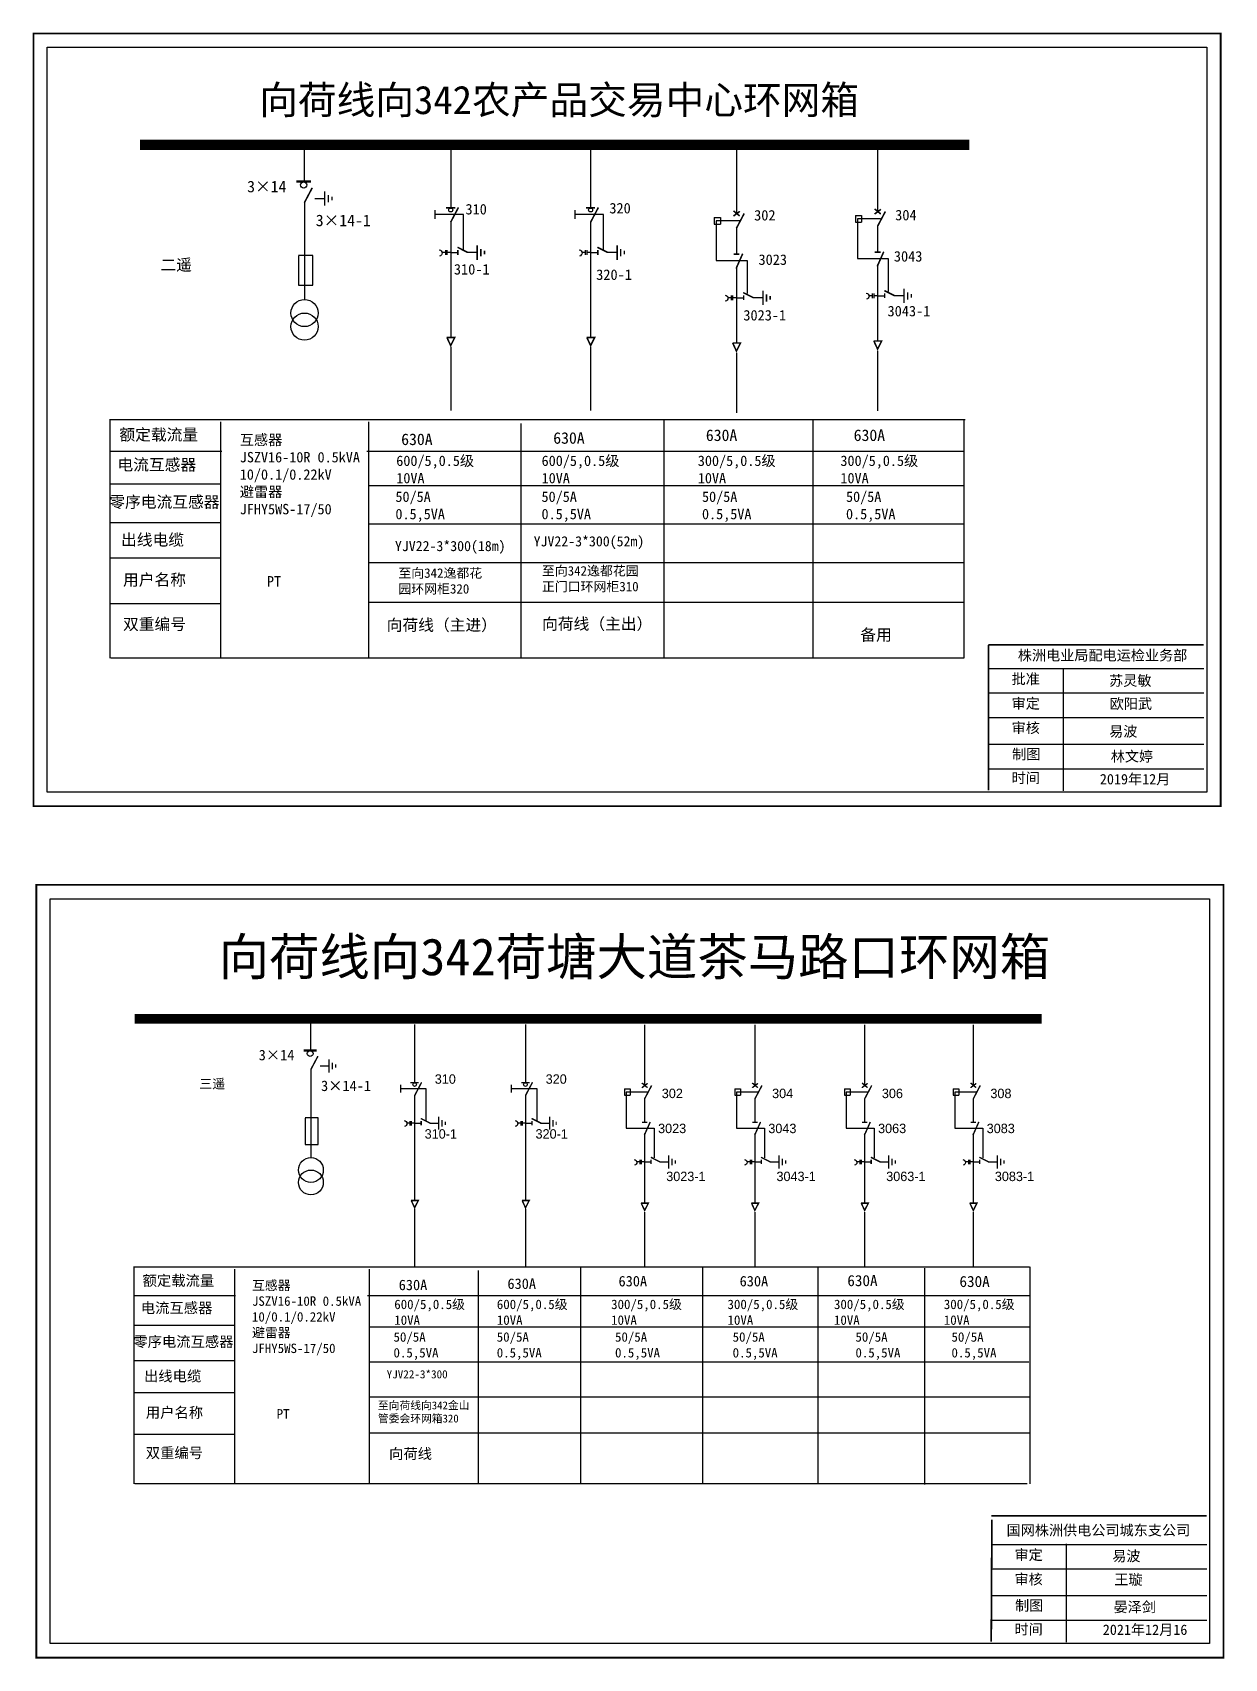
# Model space of a CAD drawing. Extents: x 6 to 548, y -578 to -125.
# Drawn here: x 154.3 to 280.3, y -578.1 to -406.2 of the extents above; entities that cross this region are included whole.
import ezdxf

# ---------------------------------------------------------------- set-up
doc = ezdxf.new("R2010")
doc.units = 0
doc.header["$LTSCALE"] = 0.774411
doc.linetypes.add('ACAD_ISO02W100', pattern=[15, 12, -3])
doc.linetypes.add('CENTER', pattern=[50.8, 31.75, -6.35, 6.35, -6.35])
doc.layers.get('0').update_dxf_attribs({"linetype": 'CONTINUOUS'})
doc.layers.get('DEFPOINTS').update_dxf_attribs({"linetype": 'CONTINUOUS'})
doc.layers.add('2', color=7, linetype='CONTINUOUS')
doc.styles.add('hztxt_txtstyle_0.00_0_0', font='', dxfattribs={"bigfont": 'hztxt.shx'})
doc.styles.add('hztxt_txtstyle_1.07_0_0', font='', dxfattribs={"height": 1.074099})
doc.styles.add('hztxt_txtstyle_1.80_0_0', font='', dxfattribs={"height": 1.8, "bigfont": 'hztxt.shx'})
doc.styles.add('hztxt_txtstyle_2.70_0_0', font='simkai.ttf', dxfattribs={"height": 2.7})
doc.styles.add('KaiTi_GB2312_txtstyle_1.09_0_0', font='simkai_0.ttf', dxfattribs={"height": 1.0944})
doc.styles.add('KaiTi_txtstyle_1.22_0_0', font='simkai.ttf', dxfattribs={"height": 1.220356})
doc.styles.add('SimSun_txtstyle_1.00_0_0', font='', dxfattribs={"height": 1})
doc.styles.add('字体', font='simkai_0.ttf', dxfattribs={"height": 2.5})
doc.styles.get('hztxt_txtstyle_0.00_0_0').set_extended_font_data('hztxt')
doc.styles.get('hztxt_txtstyle_1.07_0_0').set_extended_font_data('SimSun')
doc.styles.get('hztxt_txtstyle_1.80_0_0').set_extended_font_data('hztxt')
doc.styles.get('SimSun_txtstyle_1.00_0_0').set_extended_font_data('SimSun')

# ---------------------------------------------------------------- blocks, each defined once
blk = doc.blocks.new('JD')
for points in [[(-2, 0.2), (-2, -0.2), (2, 0.2), (2, -0.2)], [(1, -1.2), (1, -0.8), (-1, -1.2), (-1, -0.8)], [(-0.5, -1.8), (-0.5, -2.2), (0.5, -1.8), (0.5, -2.2)]]:
    blk.add_trace(points)

msp = doc.modelspace()

# ---------------------------------------------------------------- linework, layer by layer
at = {"color": 0}
for p, q in [((183.01, -418.31), (183.01, -421.92)), ((198.48, -418.02), (198.48, -424.74)), ((213.27, -418.02), (213.27, -424.74)), ((228.68, -418.33), (228.68, -425.38)), ((243.59, -418.12), (243.59, -425.17)), ((183.03, -424.16), (183.03, -434.42)), ((184.11, -423.76), (185.14, -423.76)), ((198.48, -426.24), (198.48, -438.45)), ((213.27, -426.24), (213.27, -438.45)), ((226.34, -425.77), (226.99, -425.77)), ((226.34, -425.77), (226.34, -426.5)), ((226.99, -425.77), (226.99, -426.5)), ((241.25, -425.56), (241.91, -425.56)), ((241.25, -425.56), (241.25, -426.29)), ((241.91, -425.56), (241.91, -426.29)), ((226.34, -426.5), (226.99, -426.5)), ((228.68, -426.88), (228.68, -429.6)), ((241.25, -426.29), (241.91, -426.29)), ((243.59, -426.67), (243.59, -429.4)), ((198.48, -429.48), (199.24, -429.48)), ((200.23, -429.46), (201.27, -429.46)), ((213.27, -429.48), (214.03, -429.48)), ((215.02, -429.46), (216.05, -429.46)), ((228.68, -430.97), (228.68, -439)), ((243.59, -430.76), (243.59, -438.8)), ((228.68, -434.27), (229.44, -434.27)), ((230.43, -434.25), (231.47, -434.25)), ((243.59, -434.06), (244.35, -434.06)), ((245.35, -434.04), (246.38, -434.04)), ((174.28, -450.51), (162.5, -450.51)), ((174.23, -453.98), (162.46, -453.98)), ((174.23, -458.06), (162.46, -458.06)), ((174.19, -461.79), (162.41, -461.79)), ((174.23, -466.64), (162.45, -466.64)), ((183.68, -510.5), (183.68, -513.79)), ((194.67, -511.1), (194.67, -517.22)), ((206.38, -511.1), (206.38, -517.22)), ((218.97, -511.14), (218.97, -517.55)), ((230.63, -511.14), (230.63, -517.55)), ((242.23, -511.14), (242.23, -517.55)), ((253.71, -511.14), (253.71, -517.55)), ((184.68, -515.46), (185.62, -515.46)), ((183.7, -515.83), (183.7, -525.15)), ((194.67, -518.58), (194.67, -529.68)), ((206.38, -518.58), (206.38, -529.68)), ((216.84, -517.9), (217.44, -517.9)), ((216.84, -517.9), (216.84, -518.57)), ((216.84, -518.57), (217.44, -518.57)), ((217.44, -517.9), (217.44, -518.57)), ((218.97, -518.92), (218.97, -521.39)), ((228.5, -517.9), (229.1, -517.9)), ((228.5, -517.9), (228.5, -518.57)), ((228.5, -518.57), (229.1, -518.57)), ((229.1, -517.9), (229.1, -518.57)), ((230.63, -518.92), (230.63, -521.39)), ((240.1, -517.9), (240.7, -517.9)), ((240.1, -517.9), (240.1, -518.57)), ((240.1, -518.57), (240.7, -518.57)), ((240.7, -517.9), (240.7, -518.57)), ((242.23, -518.92), (242.23, -521.39)), ((251.57, -517.9), (252.17, -517.9)), ((251.57, -517.9), (251.57, -518.57)), ((251.57, -518.57), (252.17, -518.57)), ((252.17, -517.9), (252.17, -518.57)), ((253.71, -518.92), (253.71, -521.39)), ((194.67, -521.53), (195.36, -521.53)), ((196.26, -521.51), (197.2, -521.51)), ((206.38, -521.53), (207.08, -521.53)), ((207.98, -521.51), (208.92, -521.51)), ((218.97, -522.63), (218.97, -529.94)), ((230.63, -522.63), (230.63, -529.94)), ((242.23, -522.63), (242.23, -529.94)), ((253.71, -522.63), (253.71, -529.94)), ((218.97, -525.63), (219.66, -525.63)), ((220.57, -525.61), (221.51, -525.61)), ((230.63, -525.63), (231.32, -525.63)), ((232.22, -525.61), (233.17, -525.61)), ((242.23, -525.63), (242.92, -525.63)), ((243.82, -525.61), (244.76, -525.61)), ((253.71, -525.63), (254.4, -525.63)), ((255.3, -525.61), (256.24, -525.61)), ((175.74, -539.78), (165.04, -539.78)), ((175.7, -542.93), (165, -542.93)), ((175.7, -546.64), (165, -546.64)), ((175.66, -550.04), (164.96, -550.04)), ((175.7, -554.44), (164.99, -554.44))]:
    msp.add_line(p, q, dxfattribs=at)
at = {"color": 0, "linetype": 'ACAD_ISO02W100'}
for p, q in [((229.01, -426.15), (226.55, -426.15)), ((226.55, -426.15), (226.55, -430.34)), ((241.46, -425.94), (241.46, -430.13)), ((243.92, -425.94), (241.46, -425.94)), ((226.55, -430.34), (229.8, -430.34)), ((229.8, -430.34), (229.8, -433.8)), ((241.46, -430.13), (244.71, -430.13)), ((244.71, -430.13), (244.71, -433.59)), ((219.27, -518.25), (217.03, -518.25)), ((217.03, -518.25), (217.03, -522.06)), ((230.93, -518.25), (228.69, -518.25)), ((228.69, -518.25), (228.69, -522.06)), ((242.53, -518.25), (240.29, -518.25)), ((240.29, -518.25), (240.29, -522.06)), ((254, -518.25), (251.77, -518.25)), ((251.77, -518.25), (251.77, -522.06)), ((217.03, -522.06), (219.99, -522.06)), ((219.99, -522.06), (219.99, -525.2)), ((228.69, -522.06), (231.65, -522.06)), ((231.65, -522.06), (231.65, -525.2)), ((240.29, -522.06), (243.24, -522.06)), ((243.24, -522.06), (243.24, -525.2)), ((251.77, -522.06), (254.72, -522.06)), ((254.72, -522.06), (254.72, -525.2))]:
    msp.add_line(p, q, dxfattribs=at)
at = {"color": 0, "linetype": 'CENTER'}
for p, q in [((198.48, -439.44), (198.48, -446.19)), ((213.27, -439.44), (213.27, -446.19)), ((243.6, -439.87), (243.6, -446.21)), ((228.68, -440.08), (228.68, -446.42)), ((194.67, -530.58), (194.67, -536.71)), ((206.39, -530.58), (206.39, -536.71)), ((218.98, -530.92), (218.98, -536.68)), ((230.63, -530.92), (230.63, -536.68)), ((242.23, -530.92), (242.23, -536.68)), ((253.71, -530.92), (253.71, -536.68))]:
    msp.add_line(p, q, dxfattribs=at)
at = {"color": 0, "linetype": 'Continuous'}
for p, q in [((162.43, -447.12), (252.87, -447.12)), ((162.48, -472.36), (162.48, -447.12)), ((174.17, -447.4), (174.17, -472.36)), ((189.8, -447.4), (189.8, -472.36)), ((205.91, -447.56), (205.91, -472.34)), ((221.02, -447.17), (221.02, -472.35)), ((236.75, -447.17), (236.75, -472.35)), ((252.7, -447.19), (252.7, -472.37)), ((189.61, -450.49), (252.7, -450.49)), ((189.8, -454.12), (252.7, -454.12)), ((189.8, -458.17), (252.7, -458.17)), ((189.8, -462.27), (252.7, -462.27)), ((189.8, -466.45), (252.7, -466.45)), ((252.7, -472.36), (162.56, -472.36)), ((255.32, -473.45), (278.07, -473.45)), ((263.22, -473.45), (263.22, -486.38)), ((255.32, -476.04), (278.07, -476.04)), ((255.32, -478.63), (278.07, -478.63)), ((255.32, -481.46), (278.07, -481.46)), ((255.32, -484.05), (278.07, -484.05)), ((164.97, -536.7), (259.64, -536.7)), ((165.02, -559.64), (165.02, -536.7)), ((175.64, -536.95), (175.64, -559.64)), ((189.85, -536.95), (189.85, -559.64)), ((201.37, -537.1), (201.37, -559.63)), ((212.2, -536.74), (212.2, -559.64)), ((225.09, -536.74), (225.09, -559.64)), ((237.29, -536.76), (237.29, -559.65)), ((248.56, -536.84), (248.56, -559.73)), ((259.69, -536.72), (259.69, -559.66)), ((189.68, -539.76), (259.67, -539.76)), ((189.85, -543.06), (259.69, -543.06)), ((189.85, -546.74), (259.58, -546.74)), ((189.85, -550.47), (259.77, -550.47)), ((189.85, -554.27), (259.67, -554.27)), ((259.42, -559.64), (165.09, -559.64)), ((255.63, -566.05), (278.38, -566.05)), ((263.54, -566), (263.52, -576.38)), ((255.63, -568.64), (278.38, -568.64)), ((255.63, -571.46), (278.38, -571.46)), ((255.63, -574.06), (278.38, -574.06))]:
    msp.add_line(p, q, dxfattribs=at)
at = {"color": 0, "linetype": 'Continuous', "const_width": 0.182}
for points in [[(154.38, -406.32), (279.86, -406.32), (279.86, -488.02), (154.38, -488.02)], [(154.69, -496.32), (280.17, -496.32), (280.17, -578.03), (154.69, -578.03)]]:
    msp.add_lwpolyline(points, close=True, dxfattribs=at)
at = {"color": 0, "linetype": 'Continuous'}
for points in [[(155.85, -407.79), (278.38, -407.79), (278.38, -486.55), (155.85, -486.55)], [(156.16, -497.8), (278.69, -497.8), (278.69, -576.55), (156.16, -576.55)]]:
    msp.add_lwpolyline(points, close=True, dxfattribs=at)
at = {"color": 0}
for points, const_width in [([(165.64, -418.1), (253.31, -418.1)], 1.1), ([(182.18, -421.97), (183.73, -421.97)], 0.261), ([(183.03, -424.2), (183.85, -422.64)], 0.165), ([(197.99, -424.76), (198.96, -424.76)], 0.165), ([(198.48, -426.28), (199.3, -424.72)], 0.165), ([(212.78, -424.76), (213.75, -424.76)], 0.165), ([(213.27, -426.28), (214.09, -424.72)], 0.165), ([(228.37, -425.63), (229.04, -425.13)], 0.165), ([(228.37, -425.08), (229.02, -425.62)], 0.165), ([(228.68, -426.92), (229.5, -425.36)], 0.165), ([(243.28, -424.87), (243.93, -425.41)], 0.165), ([(243.28, -425.42), (243.95, -424.92)], 0.165), ([(243.59, -426.72), (244.42, -425.15)], 0.165), ([(199.2, -428.93), (200.29, -429.48)], 0.165), ([(199.24, -429.23), (199.24, -429.73)], 0.165), ([(213.98, -428.93), (215.08, -429.48)], 0.165), ([(214.03, -429.23), (214.03, -429.73)], 0.165), ([(228.38, -429.65), (228.99, -429.65)], 0.165), ([(228.65, -431.17), (229.34, -429.61)], 0.165), ([(243.3, -429.44), (243.91, -429.44)], 0.165), ([(243.56, -430.96), (244.25, -429.4)], 0.165), ([(229.4, -433.72), (230.5, -434.27)], 0.165), ([(229.44, -434.01), (229.44, -434.52)], 0.165), ([(244.31, -433.51), (245.41, -434.06)], 0.165), ([(244.35, -433.8), (244.35, -434.31)], 0.165), ([(198.07, -438.47), (198.91, -438.47), (198.48, -439.32), (198.08, -438.46)], 0.165), ([(212.86, -438.47), (213.7, -438.47), (213.27, -439.32), (212.87, -438.46)], 0.165), ([(228.27, -439.05), (229.11, -439.05), (228.68, -439.9), (228.28, -439.04)], 0.165), ([(243.19, -438.84), (244.03, -438.84), (243.6, -439.69), (243.2, -438.83)], 0.165), ([(165.09, -510.5), (260.94, -510.5)], 0.998), ([(182.93, -513.84), (184.33, -513.84)], 0.238), ([(183.7, -515.86), (184.45, -514.44)], 0.15), ([(194.22, -517.24), (195.11, -517.24)], 0.15), ([(194.67, -518.62), (195.41, -517.2)], 0.15), ([(205.94, -517.24), (206.83, -517.24)], 0.15), ([(206.38, -518.62), (207.13, -517.2)], 0.15), ([(218.69, -517.78), (219.3, -517.32)], 0.15), ([(218.69, -517.28), (219.28, -517.77)], 0.15), ([(230.35, -517.78), (230.95, -517.32)], 0.15), ([(230.35, -517.28), (230.94, -517.77)], 0.15), ([(241.95, -517.28), (242.54, -517.77)], 0.15), ([(241.94, -517.78), (242.55, -517.32)], 0.15), ([(253.43, -517.28), (254.01, -517.77)], 0.15), ([(253.42, -517.78), (254.03, -517.32)], 0.15), ([(218.97, -518.96), (219.72, -517.54)], 0.15), ([(230.63, -518.96), (231.38, -517.54)], 0.15), ([(242.23, -518.96), (242.98, -517.54)], 0.15), ([(253.71, -518.96), (254.45, -517.54)], 0.15), ([(195.32, -521.03), (196.32, -521.53)], 0.15), ([(195.36, -521.3), (195.36, -521.76)], 0.15), ([(207.04, -521.03), (208.04, -521.53)], 0.15), ([(207.08, -521.3), (207.08, -521.76)], 0.15), ([(218.7, -521.43), (219.26, -521.43)], 0.15), ([(218.94, -522.81), (219.57, -521.4)], 0.15), ([(230.36, -521.43), (230.92, -521.43)], 0.15), ([(230.6, -522.81), (231.23, -521.4)], 0.15), ([(241.96, -521.43), (242.51, -521.43)], 0.15), ([(242.2, -522.81), (242.83, -521.4)], 0.15), ([(253.44, -521.43), (253.99, -521.43)], 0.15), ([(253.67, -522.81), (254.3, -521.4)], 0.15), ([(219.63, -525.13), (220.62, -525.63)], 0.15), ([(219.66, -525.4), (219.66, -525.86)], 0.15), ([(231.28, -525.13), (232.28, -525.63)], 0.15), ([(231.32, -525.4), (231.32, -525.86)], 0.15), ([(242.88, -525.13), (243.88, -525.63)], 0.15), ([(242.92, -525.4), (242.92, -525.86)], 0.15), ([(254.36, -525.13), (255.36, -525.63)], 0.15), ([(254.4, -525.4), (254.4, -525.86)], 0.15), ([(194.3, -529.7), (195.06, -529.7), (194.67, -530.47), (194.31, -529.69)], 0.15), ([(206.02, -529.7), (206.78, -529.7), (206.39, -530.47), (206.03, -529.69)], 0.15), ([(218.6, -529.98), (219.37, -529.98), (218.98, -530.75), (218.61, -529.97)], 0.15), ([(230.26, -529.98), (231.02, -529.98), (230.63, -530.75), (230.27, -529.97)], 0.15), ([(241.86, -529.98), (242.62, -529.98), (242.23, -530.75), (241.87, -529.97)], 0.15), ([(253.34, -529.98), (254.1, -529.98), (253.71, -530.75), (253.35, -529.97)], 0.15)]:
    msp.add_lwpolyline(points, dxfattribs=dict(at, const_width=const_width))
for points in [[(196.82, -425.01), (196.82, -425.93)], [(211.6, -425.01), (211.6, -425.93)], [(197.92, -429.47), (197.58, -429.47)], [(197.92, -429.24), (197.92, -429.74)], [(198.08, -429.24), (198.08, -429.74)], [(198.48, -429.47), (198.08, -429.47)], [(212.71, -429.47), (212.36, -429.47)], [(212.71, -429.24), (212.71, -429.74)], [(212.87, -429.24), (212.87, -429.74)], [(213.26, -429.47), (212.87, -429.47)], [(182.38, -429.84), (182.38, -432.92), (183.9, -432.92), (183.9, -429.81), (182.38, -429.81)], [(228.13, -434.26), (227.78, -434.26)], [(228.13, -434.03), (228.13, -434.53)], [(228.28, -434.03), (228.28, -434.53)], [(228.68, -434.26), (228.28, -434.26)], [(243.04, -434.05), (242.69, -434.05)], [(243.04, -433.82), (243.04, -434.32)], [(243.19, -433.82), (243.19, -434.32)], [(243.59, -434.05), (243.19, -434.05)], [(193.16, -517.46), (193.16, -518.3)], [(204.87, -517.46), (204.87, -518.3)], [(183.1, -520.99), (183.1, -523.79), (184.49, -523.79), (184.49, -520.96), (183.1, -520.96)], [(194.16, -521.52), (193.85, -521.52)], [(194.16, -521.31), (194.16, -521.76)], [(194.3, -521.31), (194.3, -521.76)], [(194.66, -521.52), (194.3, -521.52)], [(205.88, -521.52), (205.57, -521.52)], [(205.88, -521.31), (205.88, -521.76)], [(206.02, -521.31), (206.02, -521.76)], [(206.38, -521.52), (206.02, -521.52)], [(218.47, -525.62), (218.15, -525.62)], [(218.47, -525.41), (218.47, -525.87)], [(218.61, -525.41), (218.61, -525.87)], [(218.97, -525.62), (218.61, -525.62)], [(230.13, -525.62), (229.81, -525.62)], [(230.13, -525.41), (230.13, -525.87)], [(230.27, -525.41), (230.27, -525.87)], [(230.63, -525.62), (230.27, -525.62)], [(241.72, -525.62), (241.41, -525.62)], [(241.72, -525.41), (241.72, -525.87)], [(241.86, -525.41), (241.86, -525.87)], [(242.23, -525.62), (241.86, -525.62)], [(253.2, -525.62), (252.89, -525.62)], [(253.2, -525.41), (253.2, -525.87)], [(253.34, -525.41), (253.34, -525.87)], [(253.7, -525.62), (253.34, -525.62)]]:
    msp.add_lwpolyline(points, dxfattribs=at)
at = {"color": 0, "linetype": 'ACAD_ISO02W100'}
for points in [[(199.83, -429.22), (199.83, -425.47), (196.82, -425.47)], [(214.62, -429.22), (214.62, -425.47), (211.6, -425.47)], [(195.89, -521.29), (195.89, -517.88), (193.16, -517.88)], [(207.61, -521.29), (207.61, -517.88), (204.87, -517.88)]]:
    msp.add_lwpolyline(points, dxfattribs=at)
at = {"color": 0}
for points in [[(197.28, -429.19, -0.877934), (197.29, -429.86)], [(212.07, -429.19, -0.877934), (212.08, -429.86)], [(227.48, -433.98, -0.877934), (227.5, -434.64)], [(242.4, -433.77, -0.877934), (242.41, -434.43)], [(193.58, -521.26, -0.877934), (193.59, -521.87)], [(205.3, -521.26, -0.877934), (205.31, -521.87)], [(217.88, -525.37, -0.877934), (217.9, -525.97)], [(229.54, -525.37, -0.877934), (229.55, -525.97)], [(241.14, -525.37, -0.877934), (241.15, -525.97)], [(252.62, -525.37, -0.877934), (252.63, -525.97)]]:
    msp.add_lwpolyline(points, format="xyb", dxfattribs=at)
at = {"color": 0, "linetype": 'Continuous', "const_width": 0.182}
for points in [[(255.32, -470.97), (255.31, -486.34)], [(255.32, -470.97), (278.07, -470.97)], [(255.68, -563.45), (255.61, -576.34)], [(255.63, -563.04), (278.38, -563.04)]]:
    msp.add_lwpolyline(points, dxfattribs=at)
at = {"color": 0}
for centre, radius in [((182.95, -422.34), 0.335), ((198.48, -424.99), 0.211), ((213.27, -424.99), 0.211), ((183.63, -514.17), 0.305), ((194.67, -517.45), 0.192), ((206.38, -517.45), 0.192)]:
    msp.add_circle(centre, radius, dxfattribs=at)
at = {"layer": '2', "color": 0}
for centre, radius in [((183.04, -435.88), 1.44), ((183.04, -437.32), 1.44), ((183.71, -526.48), 1.31), ((183.71, -527.79), 1.31)]:
    msp.add_circle(centre, radius, dxfattribs=at)

# ---------------------------------------------------------------- block references
at = {"color": 0, "rotation": 90}
for p, xscale, yscale, zscale in [((185.16, -423.78), 0.3844120780053686, 0.3844120780053686, 0.3844120780054647), ((201.28, -429.49), 0.3844120780053686, 0.3844120780053686, 0.3844120780054647), ((216.07, -429.49), 0.3844120780053686, 0.3844120780053686, 0.3844120780054647), ((231.48, -434.28), 0.3844120780053686, 0.3844120780053686, 0.3844120780054647), ((246.39, -434.07), 0.3844120780053686, 0.3844120780053686, 0.3844120780054647), ((185.63, -515.48), 0.3494655254594932, 0.3494655254594932, 0.3494655254595134), ((197.21, -521.53), 0.3494655254594932, 0.3494655254594932, 0.3494655254595134), ((208.93, -521.53), 0.3494655254594932, 0.3494655254594932, 0.3494655254595134), ((221.52, -525.64), 0.3494655254594932, 0.3494655254594932, 0.3494655254595134), ((233.18, -525.64), 0.3494655254594932, 0.3494655254594932, 0.3494655254595134), ((244.78, -525.64), 0.3494655254594932, 0.3494655254594932, 0.3494655254595134), ((256.25, -525.64), 0.3494655254594932, 0.3494655254594932, 0.3494655254595134)]:
    msp.add_blockref('JD', p, dxfattribs=dict(at, xscale=xscale, yscale=yscale, zscale=zscale))

# ---------------------------------------------------------------- texts
at = {"color": 0, "linetype": 'Continuous', "style": 'hztxt_txtstyle_2.70_0_0'}
for s, height, p in [('3×14', 1.22, (176.97, -423.12)), ('310', 1.109, (200.04, -425.46)), ('320', 1.109, (215.25, -425.35)), ('3×14-1', 1.22, (184.22, -426.7)), ('302', 1.109, (230.55, -426.1)), ('304', 1.109, (245.46, -426.08)), ('3023', 1.109, (231.01, -430.79)), ('3043', 1.109, (245.32, -430.44)), ('310-1', 1.109, (198.82, -431.81)), ('320-1', 1.109, (213.86, -432.38)), ('3023-1', 1.109, (229.41, -436.67)), ('3043-1', 1.109, (244.65, -436.23)), ('3×14', 1.109, (178.19, -514.88)), ('3×14-1', 1.109, (184.78, -518.13))]:
    msp.add_text(s, height=height, dxfattribs=at).set_placement(p)
at = {"color": 0, "style": 'hztxt_txtstyle_1.80_0_0'}
for s, p in [('310', (196.8, -517.36)), ('320', (208.52, -517.36)), ('302', (220.79, -518.88)), ('304', (232.45, -518.88)), ('306', (244.05, -518.88)), ('308', (255.52, -518.88)), ('310-1', (195.73, -523.16)), ('320-1', (207.45, -523.16)), ('3023', (220.4, -522.58)), ('3043', (232.05, -522.58)), ('3063', (243.65, -522.58)), ('3083', (255.13, -522.58)), ('3023-1', (221.26, -527.65)), ('3043-1', (232.91, -527.65)), ('3063-1', (244.51, -527.65)), ('3083-1', (255.99, -527.65))]:
    msp.add_text(s, height=0.998, dxfattribs=at).set_placement(p)
at = {"color": 0, "linetype": 'Continuous', "attachment_point": 1}
for s, insert, char_height, width, style in [('{\\fSimSun|b0|i0|c134|p2;向荷线向342农产品交易中心环网箱}', (178.24, -411.85), 3, 85.7498, '字体'), ('{\\fSimSun|b0|i0|c134|p2;二遥}', (167.81, -430.17), 1.2204, 19.6738, 'hztxt_txtstyle_2.70_0_0'), ('{\\fSimSun|b0|i0|c134|p2;额定载流量}', (163.47, -448.13), 1.2204, 19.6738, 'hztxt_txtstyle_2.70_0_0'), ('\\A1;{\\fSimSun|b0|i0|c134|p2;互感器\\PJSZV16-10R 0.5kVA\\P10/0.1/0.22kV\\P避雷器\\PJFHY5WS-17/50}', (176.19, -448.74), 1.0983, 20.2524, 'hztxt_txtstyle_2.70_0_0'), ('{\\fSimSun|b0|i0|c134|p2;630A}', (193.25, -448.62), 1.2204, 19.6738, 'hztxt_txtstyle_2.70_0_0'), ('{\\fSimSun|b0|i0|c134|p2;630A}', (209.32, -448.48), 1.2204, 19.6738, 'hztxt_txtstyle_2.70_0_0'), ('{\\fSimSun|b0|i0|c134|p2;630A}', (225.45, -448.19), 1.2204, 19.6738, 'hztxt_txtstyle_2.70_0_0'), ('{\\fSimSun|b0|i0|c134|p2;630A}', (241.07, -448.19), 1.2204, 19.6738, 'hztxt_txtstyle_2.70_0_0'), ('{\\fSimSun|b0|i0|c134|p2;电流互感器}', (163.26, -451.3), 1.2204, 19.6738, 'hztxt_txtstyle_2.70_0_0'), ('\\A1;{\\fSimSun|b0|i0|c134|p2;600/5,0.5级\\P10VA}', (192.73, -450.95), 1.0983, 20.2524, 'hztxt_txtstyle_2.70_0_0'), ('\\A1;{\\fSimSun|b0|i0|c134|p2;600/5,0.5级\\P10VA}', (208.09, -450.95), 1.0983, 20.2524, 'hztxt_txtstyle_2.70_0_0'), ('\\A1;{\\fSimSun|b0|i0|c134|p2;300/5,0.5级\\P10VA}', (224.6, -450.95), 1.0983, 20.2524, 'hztxt_txtstyle_2.70_0_0'), ('\\A1;{\\fSimSun|b0|i0|c134|p2;300/5,0.5级\\P10VA}', (239.67, -450.95), 1.0983, 20.2524, 'hztxt_txtstyle_2.70_0_0'), ('{\\fSimSun|b0|i0|c134|p2;零序电流互感器}', (162.4, -455.24), 1.2204, 19.6738, 'hztxt_txtstyle_2.70_0_0'), ('{\\fSimSun|b0|i0|c134|p2;50/5A\\P0.5,5VA}', (192.64, -454.75), 1.0983, 19.6738, 'hztxt_txtstyle_2.70_0_0'), ('{\\fSimSun|b0|i0|c134|p2;50/5A\\P0.5,5VA}', (208.08, -454.75), 1.0983, 19.6738, 'hztxt_txtstyle_2.70_0_0'), ('{\\fSimSun|b0|i0|c134|p2;50/5A\\P0.5,5VA}', (225.04, -454.75), 1.0983, 19.6738, 'hztxt_txtstyle_2.70_0_0'), ('{\\fSimSun|b0|i0|c134|p2;50/5A\\P0.5,5VA}', (240.26, -454.75), 1.0983, 19.6738, 'hztxt_txtstyle_2.70_0_0'), ('{\\fSimSun|b0|i0|c134|p2;出线电缆}', (163.64, -459.24), 1.2204, 19.6738, 'hztxt_txtstyle_2.70_0_0'), ('{\\fSimSun|b0|i0|c134|p2;用户名称}', (163.85, -463.47), 1.2204, 19.6738, 'hztxt_txtstyle_2.70_0_0'), ('{\\fSimSun|b0|i0|c134|p2;PT}', (179.06, -463.69), 1.1026, 8.5785, 'hztxt_txtstyle_0.00_0_0'), ('{\\fSimSun|b0|i0|c134|p2;双重编号}', (163.85, -468.16), 1.2204, 19.6738, 'hztxt_txtstyle_2.70_0_0'), ('{\\fSimSun|b0|i0|c134|p2;备用}', (241.77, -469.29), 1.2204, 19.6738, 'hztxt_txtstyle_2.70_0_0'), ('株洲电业局配电运检业务部', (258.42, -471.52), 1.0944, 29.9201, '字体'), ('{\\fKaiTi_GB2312|b0|i0|c134|p49;批准}', (257.76, -474.01), 1.0944, 8.5588, '字体'), ('{\\fSimSun|b0|i0|c134|p2;苏灵敏}', (268.07, -474.19), 1.0944, 8.5588, '字体'), ('\\f\uffbfﾬￌﾣﾤ_GB2312|b0|i0|c134|p49;审定', (257.76, -476.61), 1.0944, 8.5588, '字体'), ('{\\fSimSun|b0|i0|c134|p2;欧阳武}', (268.13, -476.63), 1.0944, 8.5588, '字体'), ('\\f\uffbfﾬￌﾣﾤ_GB2312|b0|i0|c134|p49;审核', (257.76, -479.19), 1.0944, 8.5588, '字体'), ('易波', (268.07, -479.56), 1.094, 8.5588, '字体'), ('\\f\uffbfﾬￌﾣﾤ_GB2312|b0|i0|c134|p49;制图', (257.82, -481.97), 1.0944, 8.5588, '字体'), ('\\f\uffbfﾬￌﾣﾤ_GB2312|b0|i0|c134|p49;时间', (257.76, -484.48), 1.0944, 8.5588, '字体'), ('{\\fSimSun|b0|i0|c134|p2;三遥}', (171.91, -516.86), 1.0024, 7.7986, 'hztxt_txtstyle_0.00_0_0'), ('{\\fSimSun|b0|i0|c134|p2;额定载流量}', (165.92, -537.61), 1.1094, 17.8852, 'hztxt_txtstyle_2.70_0_0'), ('{\\fSimSun|b0|i0|c134|p2;630A}', (204.48, -537.94), 1.1094, 17.8852, 'hztxt_txtstyle_2.70_0_0'), ('{\\fSimSun|b0|i0|c134|p2;630A}', (216.22, -537.67), 1.1094, 17.8852, 'hztxt_txtstyle_2.70_0_0'), ('{\\fSimSun|b0|i0|c134|p2;630A}', (229.02, -537.67), 1.1094, 17.8852, 'hztxt_txtstyle_2.70_0_0'), ('{\\fSimSun|b0|i0|c134|p2;630A}', (240.4, -537.58), 1.1757, 9.454, 'hztxt_txtstyle_0.00_0_0'), ('{\\fSimSun|b0|i0|c134|p2;630A}', (252.25, -537.67), 1.1757, 9.454, 'hztxt_txtstyle_0.00_0_0'), ('\\A1;{\\fSimSun|b0|i0|c134|p2;互感器\\PJSZV16-10R 0.5kVA\\P10/0.1/0.22kV\\P避雷器\\PJFHY5WS-17/50}', (177.48, -538.17), 0.9985, 18.4113, 'hztxt_txtstyle_2.70_0_0'), ('{\\fSimSun|b0|i0|c134|p2;630A}', (192.99, -538.07), 1.1094, 17.8852, 'hztxt_txtstyle_2.70_0_0'), ('{\\fSimSun|b0|i0|c134|p2;电流互感器}', (165.73, -540.5), 1.1094, 17.8852, 'hztxt_txtstyle_2.70_0_0'), ('\\A1;{\\fSimSun|b0|i0|c134|p2;600/5,0.5级\\P10VA}', (192.52, -540.18), 0.9985, 18.4113, 'hztxt_txtstyle_2.70_0_0'), ('\\A1;{\\fSimSun|b0|i0|c134|p2;600/5,0.5级\\P10VA}', (203.36, -540.18), 0.9985, 18.4113, 'hztxt_txtstyle_2.70_0_0'), ('\\A1;{\\fSimSun|b0|i0|c134|p2;300/5,0.5级\\P10VA}', (215.44, -540.18), 0.9985, 18.4113, 'hztxt_txtstyle_2.70_0_0'), ('\\A1;{\\fSimSun|b0|i0|c134|p2;300/5,0.5级\\P10VA}', (227.74, -540.18), 0.9985, 18.4113, 'hztxt_txtstyle_2.70_0_0'), ('\\A1;{\\fSimSun|b0|i0|c134|p2;300/5,0.5级\\P10VA}', (238.99, -540.18), 0.9985, 18.4113, 'hztxt_txtstyle_2.70_0_0'), ('\\A1;{\\fSimSun|b0|i0|c134|p2;300/5,0.5级\\P10VA}', (250.6, -540.18), 0.9985, 18.4113, 'hztxt_txtstyle_2.70_0_0'), ('{\\fSimSun|b0|i0|c134|p2;零序电流互感器}', (164.94, -544.07), 1.1094, 17.8852, 'hztxt_txtstyle_2.70_0_0'), ('{\\fSimSun|b0|i0|c134|p2;50/5A\\P0.5,5VA}', (192.44, -543.63), 0.9985, 17.8852, 'hztxt_txtstyle_2.70_0_0'), ('{\\fSimSun|b0|i0|c134|p2;50/5A\\P0.5,5VA}', (203.35, -543.63), 0.9985, 17.8852, 'hztxt_txtstyle_2.70_0_0'), ('{\\fSimSun|b0|i0|c134|p2;50/5A\\P0.5,5VA}', (215.85, -543.63), 0.9985, 17.8852, 'hztxt_txtstyle_2.70_0_0'), ('{\\fSimSun|b0|i0|c134|p2;50/5A\\P0.5,5VA}', (228.28, -543.63), 0.9985, 17.8852, 'hztxt_txtstyle_2.70_0_0'), ('{\\fSimSun|b0|i0|c134|p2;50/5A\\P0.5,5VA}', (241.26, -543.63), 0.9985, 17.8852, 'hztxt_txtstyle_2.70_0_0'), ('{\\fSimSun|b0|i0|c134|p2;50/5A\\P0.5,5VA}', (251.41, -543.63), 0.9985, 17.8852, 'hztxt_txtstyle_2.70_0_0'), ('{\\fSimSun|b0|i0|c134|p2;出线电缆}', (166.07, -547.71), 1.1094, 17.8852, 'hztxt_txtstyle_2.70_0_0'), ('{\\fSimSun|b0|i0|c134|p2;用户名称}', (166.26, -551.56), 1.1094, 17.8852, 'hztxt_txtstyle_2.70_0_0'), ('{\\fSimSun|b0|i0|c134|p2;PT}', (180.09, -551.76), 1.0024, 7.7986, 'hztxt_txtstyle_0.00_0_0'), ('{\\fSimSun|b0|i0|c134|p2;双重编号}', (166.26, -555.82), 1.1094, 17.8852, 'hztxt_txtstyle_2.70_0_0'), ('{\\fSimSun|b0|i0|c134|p2;向荷线}', (191.97, -555.91), 1.1094, 17.8852, 'hztxt_txtstyle_2.70_0_0'), ('国网株洲供电公司城东支公司', (257.23, -564.01), 1.0944, 29.9201, '字体'), ('\\f\uffbfﾬￌﾣﾤ_GB2312|b0|i0|c134|p49;审定', (258.07, -566.61), 1.0944, 8.5588, '字体'), ('易波', (268.4, -566.74), 1.094, 8.5588, '字体'), ('\\f\uffbfﾬￌﾣﾤ_GB2312|b0|i0|c134|p49;审核', (258.07, -569.19), 1.0944, 8.5588, '字体'), ('\\f\uffbfﾬￌﾣﾤ_GB2312|b0|i0|c134|p49;制图', (258.13, -571.97), 1.0944, 8.5588, '字体'), ('\\f\uffbfﾬￌﾣﾤ_GB2312|b0|i0|c134|p49;时间', (258.07, -574.48), 1.0944, 8.5588, '字体')]:
    msp.add_mtext(s, dxfattribs=dict(at, insert=insert, char_height=char_height, width=width, style=style))
at = {"color": 7, "linetype": 'Continuous', "attachment_point": 1}
for s, insert, char_height, width, style in [('向荷线（主进）', (191.72, -468.25), 1.22, 12.429, 'KaiTi_txtstyle_1.22_0_0'), ('向荷线（主出）', (208.14, -468.13), 1.22, 12.429, 'KaiTi_txtstyle_1.22_0_0'), ('林文婷', (268.24, -482.2), 1.094, 8.5588, 'KaiTi_GB2312_txtstyle_1.09_0_0'), ('2019年12月', (267.09, -484.61), 1.094, 16.0081, 'KaiTi_GB2312_txtstyle_1.09_0_0'), ('王璇', (268.62, -569.22), 1.094, 8.5588, 'KaiTi_GB2312_txtstyle_1.09_0_0'), ('晏泽剑', (268.54, -572.12), 1.094, 8.5588, 'KaiTi_GB2312_txtstyle_1.09_0_0'), ('2021年12月16', (267.4, -574.53), 1.094, 16.0081, 'KaiTi_GB2312_txtstyle_1.09_0_0')]:
    msp.add_mtext(s, dxfattribs=dict(at, insert=insert, char_height=char_height, width=width, style=style))
at = {"layer": 'DEFPOINTS', "color": 0, "style": 'hztxt_txtstyle_1.07_0_0'}
for s, p in [('YJV22-3*300(18m)', (192.59, -461.05)), ('YJV22-3*300(52m)', (207.25, -460.55))]:
    msp.add_text(s, height=1.0741, dxfattribs=at).set_placement(p)
at = {"layer": 'DEFPOINTS', "color": 7, "char_height": 1, "attachment_point": 1, "style": 'SimSun_txtstyle_1.00_0_0'}
for s, insert, width in [('至向342逸都花园环网柜320', (192.95, -462.87), 10.1416), ('至向342逸都花园正门口环网柜310', (208.12, -462.63), 10.8411)]:
    msp.add_mtext(s, dxfattribs=dict(at, insert=insert, width=width))
at = {"layer": 'DEFPOINTS', "color": 0, "insert": (173.95, -501.98), "char_height": 3.9062, "width": 100.1386, "attachment_point": 1, "style": 'hztxt_txtstyle_0.00_0_0'}
msp.add_mtext('{\\fSimSun|b0|i0|c134|p2;向荷线向342荷塘大道茶马路口环网箱}', dxfattribs=at)
at = {"layer": 'DEFPOINTS', "color": 0, "linetype": 'Continuous', "attachment_point": 1, "style": 'hztxt_txtstyle_0.00_0_0'}
for s, insert, char_height, width in [('{\\fSimSun|b0|i0|c134|p2;YJV22-3*300 }', (191.71, -547.64), 0.8625, 10.156), ('{\\fSimSun|b0|i0|c134|p2;至向荷线向342金山管委会环网箱320}', (190.79, -550.94), 0.8349, 9.7878)]:
    msp.add_mtext(s, dxfattribs=dict(at, insert=insert, char_height=char_height, width=width))

doc.saveas('drawing.dxf')
